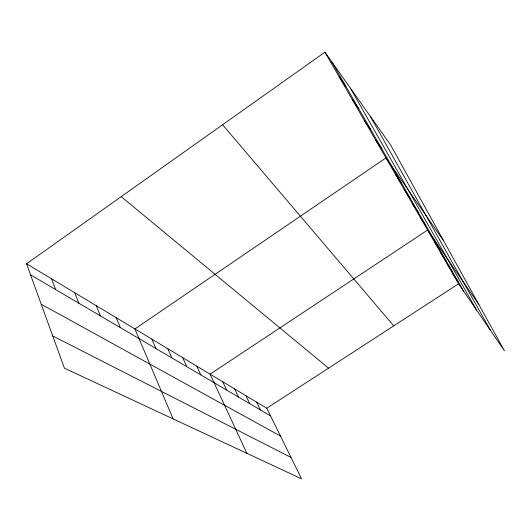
<?xml version="1.0" encoding="UTF-8"?>
<svg xmlns="http://www.w3.org/2000/svg" width="531" height="531" viewBox="0 0 531 531"><rect width="100%" height="100%" fill="white"/><g stroke="black" fill="none" stroke-linecap="round" stroke-linejoin="round"><path stroke-width="0.8" d="M26.55 263.781L266.781 408.226L301.575 478.836L64.437 368.195L26.55 263.781L324.939 52.164L390.803 145.295L504.45 350.825L458.578 283.8L324.939 52.164M266.781 408.226L458.578 283.8M52.735 335.95L291.048 457.476M41.232 304.243L280.507 436.084M30.559 274.832L270.564 415.906M121.207 196.643L328.55 368.156M222.582 124.752L393.743 325.861M339.15 76.796L345.927 86.42M352.239 99.483L358.856 108.908M364.332 120.444L370.791 129.677M375.536 139.872L381.849 148.912M443.611 240.795L385.957 157.926L134.914 328.935L173.139 418.913M395.383 174.268L401.403 182.943M404.21 189.56L410.098 198.063M412.481 203.904L418.242 212.234M420.26 217.385L425.895 225.549M478.743 304.336L427.581 230.069L210.11 374.149L246.882 453.321M434.484 242.036L439.887 249.889M441.009 253.347L446.299 261.046M447.182 264.04L452.359 271.593M453.029 274.182L458.107 281.589M331.882 61.981L463.556 291.074M350.387 88.146L476.659 310.217M370.392 116.442L490.551 330.521M256.592 402.1L260.416 409.939M245.873 395.655L249.736 403.66M234.589 388.871L238.485 397.049M222.681 381.709L226.618 390.073M196.809 366.151L200.811 374.906M182.717 357.682L186.753 366.636M167.763 348.688L171.818 357.861M151.859 339.123L155.941 348.528M116.262 317.724L120.364 327.62M96.264 305.697L100.366 315.859M74.765 292.767L78.853 303.221M51.593 278.835L55.655 289.581"/></g></svg>
